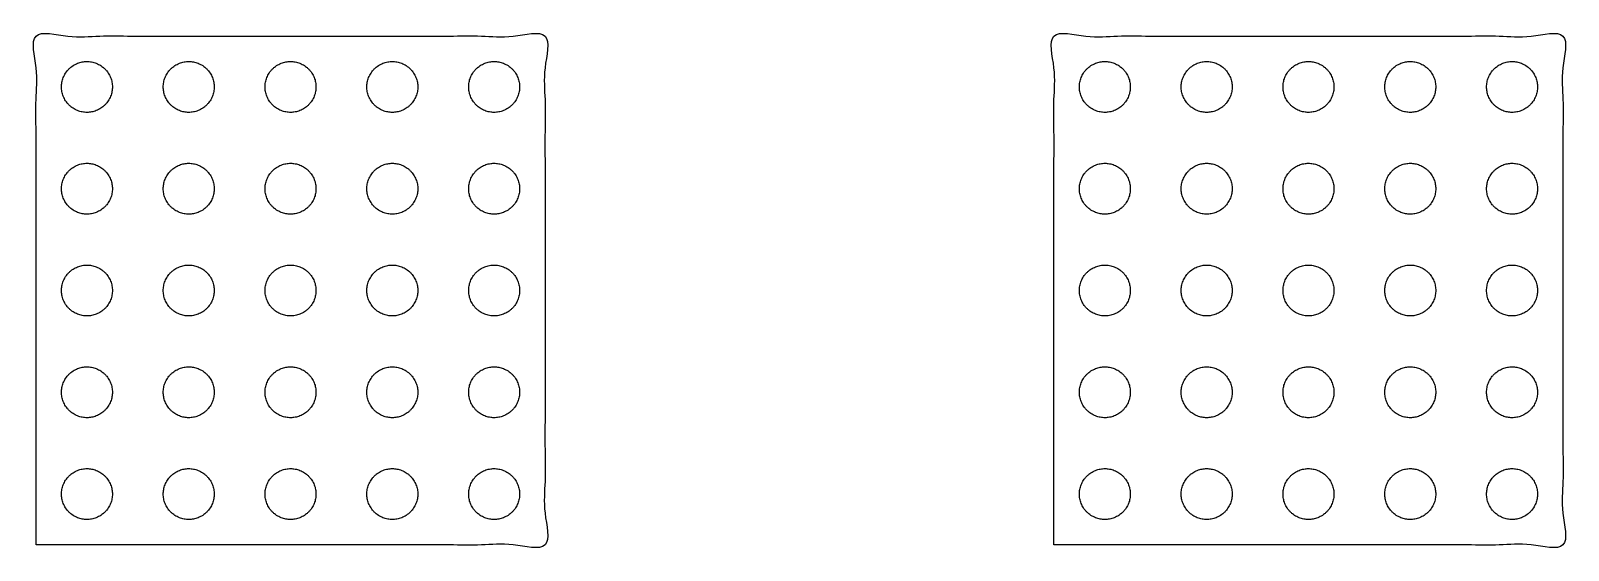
# Model space of a CAD drawing. Header units: millimetres. Extents: x -0.2 to 60.2, y -0.2 to 20.2.
import ezdxf

# ---------------------------------------------------------------- set-up
doc = ezdxf.new("R2010")
doc.units = ezdxf.units.MM
doc.header["$MEASUREMENT"] = 0
doc.layers.add('Default', color=18, linetype='Continuous', true_color=0x000000)

msp = doc.modelspace()

# ---------------------------------------------------------------- linework, layer by layer
at = {"layer": 'Default'}
for points in [[(0, 0), (10, 0), (20, 0), (20, 10), (20, 20), (10, 20), (0, 20), (0, 10), (0, 0)], [(40, 0), (50, 0), (60, 0), (60, 10), (60, 20), (50, 20), (40, 20), (40, 10), (40, 0)]]:
    msp.add_open_spline(points, degree=2, knots=[0, 0, 0, 10, 10, 20, 20, 30, 30, 40, 40, 40], dxfattribs=at)
for points in [[(3, 18), (3, 19), (2, 19), (1, 19), (1, 18), (1, 17), (2, 17), (3, 17), (3, 18)], [(7, 18), (7, 19), (6, 19), (5, 19), (5, 18), (5, 17), (6, 17), (7, 17), (7, 18)], [(11, 18), (11, 19), (10, 19), (9, 19), (9, 18), (9, 17), (10, 17), (11, 17), (11, 18)], [(15, 18), (15, 19), (14, 19), (13, 19), (13, 18), (13, 17), (14, 17), (15, 17), (15, 18)], [(19, 18), (19, 19), (18, 19), (17, 19), (17, 18), (17, 17), (18, 17), (19, 17), (19, 18)], [(43, 18), (43, 19), (42, 19), (41, 19), (41, 18), (41, 17), (42, 17), (43, 17), (43, 18)], [(47, 18), (47, 19), (46, 19), (45, 19), (45, 18), (45, 17), (46, 17), (47, 17), (47, 18)], [(51, 18), (51, 19), (50, 19), (49, 19), (49, 18), (49, 17), (50, 17), (51, 17), (51, 18)], [(55, 18), (55, 19), (54, 19), (53, 19), (53, 18), (53, 17), (54, 17), (55, 17), (55, 18)], [(59, 18), (59, 19), (58, 19), (57, 19), (57, 18), (57, 17), (58, 17), (59, 17), (59, 18)], [(3, 14), (3, 15), (2, 15), (1, 15), (1, 14), (1, 13), (2, 13), (3, 13), (3, 14)], [(7, 14), (7, 15), (6, 15), (5, 15), (5, 14), (5, 13), (6, 13), (7, 13), (7, 14)], [(11, 14), (11, 15), (10, 15), (9, 15), (9, 14), (9, 13), (10, 13), (11, 13), (11, 14)], [(15, 14), (15, 15), (14, 15), (13, 15), (13, 14), (13, 13), (14, 13), (15, 13), (15, 14)], [(19, 14), (19, 15), (18, 15), (17, 15), (17, 14), (17, 13), (18, 13), (19, 13), (19, 14)], [(43, 14), (43, 15), (42, 15), (41, 15), (41, 14), (41, 13), (42, 13), (43, 13), (43, 14)], [(47, 14), (47, 15), (46, 15), (45, 15), (45, 14), (45, 13), (46, 13), (47, 13), (47, 14)], [(51, 14), (51, 15), (50, 15), (49, 15), (49, 14), (49, 13), (50, 13), (51, 13), (51, 14)], [(55, 14), (55, 15), (54, 15), (53, 15), (53, 14), (53, 13), (54, 13), (55, 13), (55, 14)], [(59, 14), (59, 15), (58, 15), (57, 15), (57, 14), (57, 13), (58, 13), (59, 13), (59, 14)], [(3, 10), (3, 11), (2, 11), (1, 11), (1, 10), (1, 9), (2, 9), (3, 9), (3, 10)], [(7, 10), (7, 11), (6, 11), (5, 11), (5, 10), (5, 9), (6, 9), (7, 9), (7, 10)], [(11, 10), (11, 11), (10, 11), (9, 11), (9, 10), (9, 9), (10, 9), (11, 9), (11, 10)], [(15, 10), (15, 11), (14, 11), (13, 11), (13, 10), (13, 9), (14, 9), (15, 9), (15, 10)], [(19, 10), (19, 11), (18, 11), (17, 11), (17, 10), (17, 9), (18, 9), (19, 9), (19, 10)], [(43, 10), (43, 11), (42, 11), (41, 11), (41, 10), (41, 9), (42, 9), (43, 9), (43, 10)], [(47, 10), (47, 11), (46, 11), (45, 11), (45, 10), (45, 9), (46, 9), (47, 9), (47, 10)], [(51, 10), (51, 11), (50, 11), (49, 11), (49, 10), (49, 9), (50, 9), (51, 9), (51, 10)], [(55, 10), (55, 11), (54, 11), (53, 11), (53, 10), (53, 9), (54, 9), (55, 9), (55, 10)], [(59, 10), (59, 11), (58, 11), (57, 11), (57, 10), (57, 9), (58, 9), (59, 9), (59, 10)], [(3, 6), (3, 7), (2, 7), (1, 7), (1, 6), (1, 5), (2, 5), (3, 5), (3, 6)], [(7, 6), (7, 7), (6, 7), (5, 7), (5, 6), (5, 5), (6, 5), (7, 5), (7, 6)], [(11, 6), (11, 7), (10, 7), (9, 7), (9, 6), (9, 5), (10, 5), (11, 5), (11, 6)], [(15, 6), (15, 7), (14, 7), (13, 7), (13, 6), (13, 5), (14, 5), (15, 5), (15, 6)], [(19, 6), (19, 7), (18, 7), (17, 7), (17, 6), (17, 5), (18, 5), (19, 5), (19, 6)], [(43, 6), (43, 7), (42, 7), (41, 7), (41, 6), (41, 5), (42, 5), (43, 5), (43, 6)], [(47, 6), (47, 7), (46, 7), (45, 7), (45, 6), (45, 5), (46, 5), (47, 5), (47, 6)], [(51, 6), (51, 7), (50, 7), (49, 7), (49, 6), (49, 5), (50, 5), (51, 5), (51, 6)], [(55, 6), (55, 7), (54, 7), (53, 7), (53, 6), (53, 5), (54, 5), (55, 5), (55, 6)], [(59, 6), (59, 7), (58, 7), (57, 7), (57, 6), (57, 5), (58, 5), (59, 5), (59, 6)], [(3, 2), (3, 3), (2, 3), (1, 3), (1, 2), (1, 1), (2, 1), (3, 1), (3, 2)], [(7, 2), (7, 3), (6, 3), (5, 3), (5, 2), (5, 1), (6, 1), (7, 1), (7, 2)], [(11, 2), (11, 3), (10, 3), (9, 3), (9, 2), (9, 1), (10, 1), (11, 1), (11, 2)], [(15, 2), (15, 3), (14, 3), (13, 3), (13, 2), (13, 1), (14, 1), (15, 1), (15, 2)], [(19, 2), (19, 3), (18, 3), (17, 3), (17, 2), (17, 1), (18, 1), (19, 1), (19, 2)], [(43, 2), (43, 3), (42, 3), (41, 3), (41, 2), (41, 1), (42, 1), (43, 1), (43, 2)], [(47, 2), (47, 3), (46, 3), (45, 3), (45, 2), (45, 1), (46, 1), (47, 1), (47, 2)], [(51, 2), (51, 3), (50, 3), (49, 3), (49, 2), (49, 1), (50, 1), (51, 1), (51, 2)], [(55, 2), (55, 3), (54, 3), (53, 3), (53, 2), (53, 1), (54, 1), (55, 1), (55, 2)], [(59, 2), (59, 3), (58, 3), (57, 3), (57, 2), (57, 1), (58, 1), (59, 1), (59, 2)]]:
    msp.add_rational_spline(points, [1, 0.707106781187, 1, 0.707106781187, 1, 0.707106781187, 1, 0.707106781187, 1], degree=2, knots=[0, 0, 0, 1.570796, 1.570796, 3.141593, 3.141593, 4.712389, 4.712389, 6.283185, 6.283185, 6.283185], dxfattribs=at)

doc.saveas('drawing.dxf')
